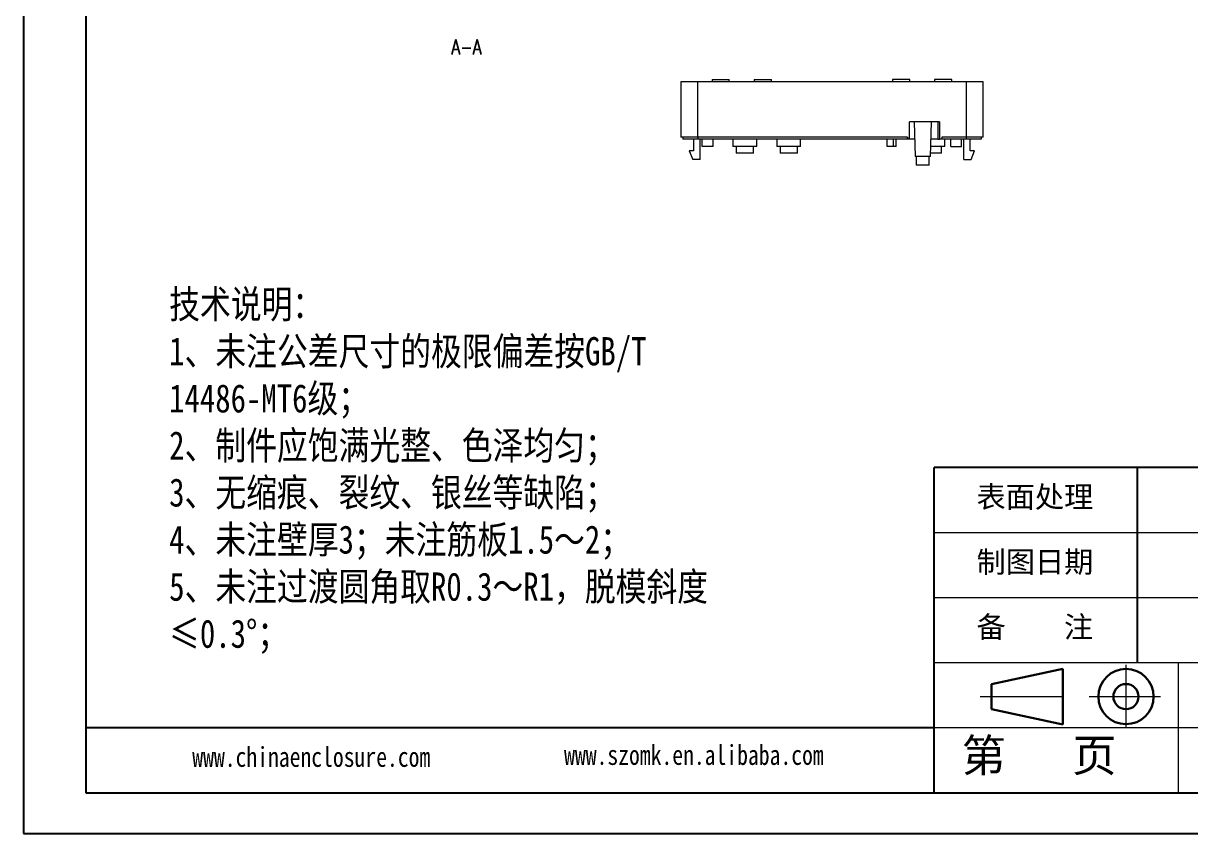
# Model space of a CAD drawing. Header units: inches. Extents: x 1218 to 3351, y 665 to 1060.
# Drawn here: x 1833.5 to 2103.6, y 664.7 to 852.1 of the extents above; entities that cross this region are included whole.
import ezdxf

# ---------------------------------------------------------------- set-up
doc = ezdxf.new("R2010")
doc.units = ezdxf.units.IN
doc.linetypes.add('CENTER2', pattern=[28.575, 19.05, -3.175, 3.175, -3.175])
doc.layers.add('文字', color=81, linetype='Continuous')
for name, color, linetype, lineweight in [('粗实线', 7, 'Continuous', 30), ('细实线', 3, 'Continuous', 9), ('细点划线', 2, 'CENTER2', 9)]:
    doc.layers.add(name, color=color, linetype=linetype, lineweight=lineweight)
doc.styles.add('SLDTEXTSTYLE3', font='TXT', dxfattribs={"width": 0.75, "bigfont": 'bigfont'})
doc.styles.get("Standard").update_dxf_attribs({"font": 'txt', "bigfont": 'gbcbig.shx'})
doc.styles.add('宋体', font='', dxfattribs={"width": 0.8, "height": 3.5})
doc.styles.get('宋体').set_extended_font_data('SimSun')

msp = doc.modelspace()

# ---------------------------------------------------------------- linework, layer by layer
for p, q in [((1833.55, 1059.766), (1833.55, 664.72)), ((1848.007, 1050.36), (1848.007, 674.126)), ((1833.55, 847.612), (1833.55, 664.72)), ((2157.111, 749.373), (2044.241, 749.373)), ((2044.241, 674.126), (2044.241, 749.373)), ((2091.27, 704.225), (2091.27, 749.373)), ((2044.241, 689.175), (1848.007, 689.175)), ((1848.007, 674.126), (2382.851, 674.126)), ((1833.55, 664.72), (2392.257, 664.72)), ((1833.55, 664.72), (2092.21, 664.72))]:
    msp.add_line(p, q)
at = {"color": 7, "linetype": 'Continuous', "lineweight": 15}
for p, q in [((1985.609, 838.636), (1985.609, 825.836)), ((1989.494, 838.636), (1985.609, 838.636)), ((1989.494, 838.636), (1989.494, 825.836)), ((2051.723, 838.636), (1989.494, 838.636)), ((1992.859, 839.136), (1992.859, 838.636)), ((1992.859, 839.136), (1996.859, 839.136)), ((1996.859, 838.636), (1996.859, 839.136)), ((2002.609, 839.136), (2002.609, 838.636)), ((2002.609, 839.136), (2006.609, 839.136)), ((2006.609, 838.636), (2006.609, 839.136)), ((2034.609, 839.136), (2034.609, 838.636)), ((2038.609, 839.136), (2034.609, 839.136)), ((2038.609, 838.636), (2038.609, 839.136)), ((2044.359, 839.136), (2044.359, 838.636)), ((2048.359, 839.136), (2044.359, 839.136)), ((2048.359, 838.636), (2048.359, 839.136)), ((2051.723, 825.836), (2051.723, 838.636)), ((2055.609, 838.636), (2051.723, 838.636)), ((2055.609, 825.836), (2055.609, 838.636)), ((2045.495, 829.336), (2038.562, 829.336)), ((2038.562, 825.336), (2038.562, 829.336)), ((2039.609, 829.336), (2039.818, 821.336)), ((2043.399, 821.336), (2043.609, 829.336)), ((2045.495, 829.336), (2045.495, 825.336)), ((1989.494, 825.836), (1985.609, 825.836)), ((1986.109, 825.836), (1986.109, 825.336)), ((1989.606, 825.336), (1986.109, 825.336)), ((1988.609, 825.336), (1988.609, 822.636)), ((2038.066, 825.836), (1989.494, 825.836)), ((1989.606, 825.836), (1989.606, 825.336)), ((2038.023, 825.336), (1989.606, 825.336)), ((1990.109, 820.636), (1990.109, 825.336)), ((1990.609, 823.636), (1990.609, 825.336)), ((1993.109, 823.636), (1990.609, 823.636)), ((1993.109, 823.636), (1993.109, 825.336)), ((1997.688, 825.336), (1997.688, 823.636)), ((2003.188, 823.636), (1997.688, 823.636)), ((1998.438, 823.636), (1998.438, 822.136)), ((2002.438, 822.136), (2002.438, 823.636)), ((2003.188, 823.636), (2003.188, 825.336)), ((2007.859, 825.336), (2007.859, 823.636)), ((2013.359, 823.636), (2007.859, 823.636)), ((2008.609, 823.636), (2008.609, 822.136)), ((2012.609, 822.136), (2012.609, 823.636)), ((2013.359, 823.636), (2013.359, 825.336)), ((2033.359, 823.636), (2033.359, 825.336)), ((2034.859, 823.636), (2033.359, 823.636)), ((2034.859, 823.636), (2034.859, 825.336)), ((2035.457, 823.636), (2034.859, 823.636)), ((2035.457, 823.636), (2035.457, 825.336)), ((2038.023, 825.836), (2038.023, 825.336)), ((2038.066, 825.336), (2038.023, 825.336)), ((2038.066, 825.836), (2038.066, 825.336)), ((2038.562, 825.336), (2038.066, 825.336)), ((2039.713, 825.336), (2038.562, 825.336)), ((2046.688, 823.636), (2043.459, 823.636)), ((2045.095, 825.336), (2043.504, 825.336)), ((2045.095, 825.336), (2045.495, 825.336)), ((2045.989, 825.336), (2045.495, 825.336)), ((2045.938, 822.136), (2045.938, 823.636)), ((2051.612, 825.336), (2045.945, 825.336)), ((2051.723, 825.836), (2045.989, 825.836)), ((2045.989, 825.836), (2045.989, 825.336)), ((2046.688, 823.636), (2046.688, 825.336)), ((2048.109, 823.636), (2048.109, 825.336)), ((2048.109, 823.636), (2050.609, 823.636)), ((2050.609, 823.636), (2050.609, 825.336)), ((2051.109, 820.636), (2051.109, 825.336)), ((2051.612, 825.836), (2051.612, 825.336)), ((2055.109, 825.336), (2051.612, 825.336)), ((2055.609, 825.836), (2051.723, 825.836)), ((2052.609, 822.636), (2052.609, 825.336)), ((2055.109, 825.836), (2055.109, 825.336)), ((1987.609, 822.636), (1988.409, 820.636)), ((1988.609, 822.636), (1987.609, 822.636)), ((2002.438, 822.136), (1998.438, 822.136)), ((2012.609, 822.136), (2008.609, 822.136)), ((2043.399, 821.336), (2039.818, 821.336)), ((2040.109, 821.336), (2040.109, 819.336)), ((2043.109, 819.336), (2043.109, 821.336)), ((2045.938, 822.136), (2043.42, 822.136)), ((2053.609, 822.636), (2052.609, 822.636)), ((2052.809, 820.636), (2053.609, 822.636)), ((1990.109, 820.636), (1988.409, 820.636)), ((2043.109, 819.336), (2040.109, 819.336)), ((2051.109, 820.636), (2052.809, 820.636))]:
    msp.add_line(p, q, dxfattribs=at)
at = {"color": 8, "linetype": 'Continuous', "lineweight": 15}
msp.add_line((2045.095, 829.336), (2045.095, 825.336), dxfattribs=at)
at = {"layer": '粗实线', "color": 7}
for p, q in [((2073.984, 702.817), (2057.54, 699.331)), ((2073.984, 702.817), (2073.984, 689.929)), ((2057.54, 699.331), (2057.54, 693.516)), ((2057.54, 693.516), (2073.984, 689.929))]:
    msp.add_line(p, q, dxfattribs=at)
for radius in [6.393, 2.908]:
    msp.add_circle((2088.619, 696.424), radius, dxfattribs=at)
at = {"layer": '细实线', "color": 7}
for p, q in [((2157.111, 734.323), (2044.241, 734.323)), ((2157.111, 719.274), (2044.241, 719.274)), ((2382.851, 704.225), (2044.241, 704.225)), ((2100.676, 704.225), (2100.676, 674.126)), ((2157.111, 689.175), (2044.241, 689.175))]:
    msp.add_line(p, q, dxfattribs=at)
at = {"layer": '细点划线', "color": 7}
for p, q in [((2088.619, 703.783), (2088.619, 689.175)), ((2054.918, 696.424), (2075.243, 696.424)), ((2080.069, 696.424), (2096.592, 696.424))]:
    msp.add_line(p, q, dxfattribs=at)

# ---------------------------------------------------------------- texts
at = {"color": 0, "linetype": 'Continuous', "lineweight": 0, "insert": (1936.065, 848.404), "char_height": 3.5, "attachment_point": 2, "style": 'SLDTEXTSTYLE3'}
msp.add_mtext('A-A', dxfattribs=at)
at = {"char_height": 4.94924, "width": 2812.89994, "attachment_point": 1}
for s, insert in [('{\\fSimHei|b0|i0|c134|p49;表面处理}', (2054.056, 745.102)), ('{\\fSimHei|b0|i0|c134|p49;制图日期}', (2054.056, 730.052)), ('{\\fSimHei|b0|i0|c134|p49;备    注}', (2054.056, 715.003))]:
    msp.add_mtext(s, dxfattribs=dict(at, insert=insert))
at = {"layer": '文字', "color": 0, "attachment_point": 1, "style": '宋体'}
for s, insert, char_height, width in [('{\\H1.111x;技术说明：\\P1、未注公差尺寸的极限偏差按GB/T 14486-MT6级；\\P2、制件应饱满光整、色泽均匀；\\P3、无缩痕、裂纹、银丝等缺陷；\\P4、未注壁厚3；未注筋板1.5～2；\\P5、未注过渡圆角取R0.3～R1，脱模斜度≤0.3%%D；}', (1867.282, 790.451), 5.87866, 132.41322), ('www.chinaenclosure.com', (1872.628, 684.771), 4.59842, 80.78975), ('www.szomk.en.alibaba.com', (1958.638, 685.227), 4.59842, 80.78975)]:
    msp.add_mtext(s, dxfattribs=dict(at, insert=insert, char_height=char_height, width=width))
at = {"layer": '细实线', "color": 7, "insert": (2050.572, 686.589), "char_height": 7.52468, "width": 56.4351, "attachment_point": 1}
msp.add_mtext('{\\fSimSun|b0|i0|c134|p54;第   页}', dxfattribs=at)

doc.saveas('drawing.dxf')
